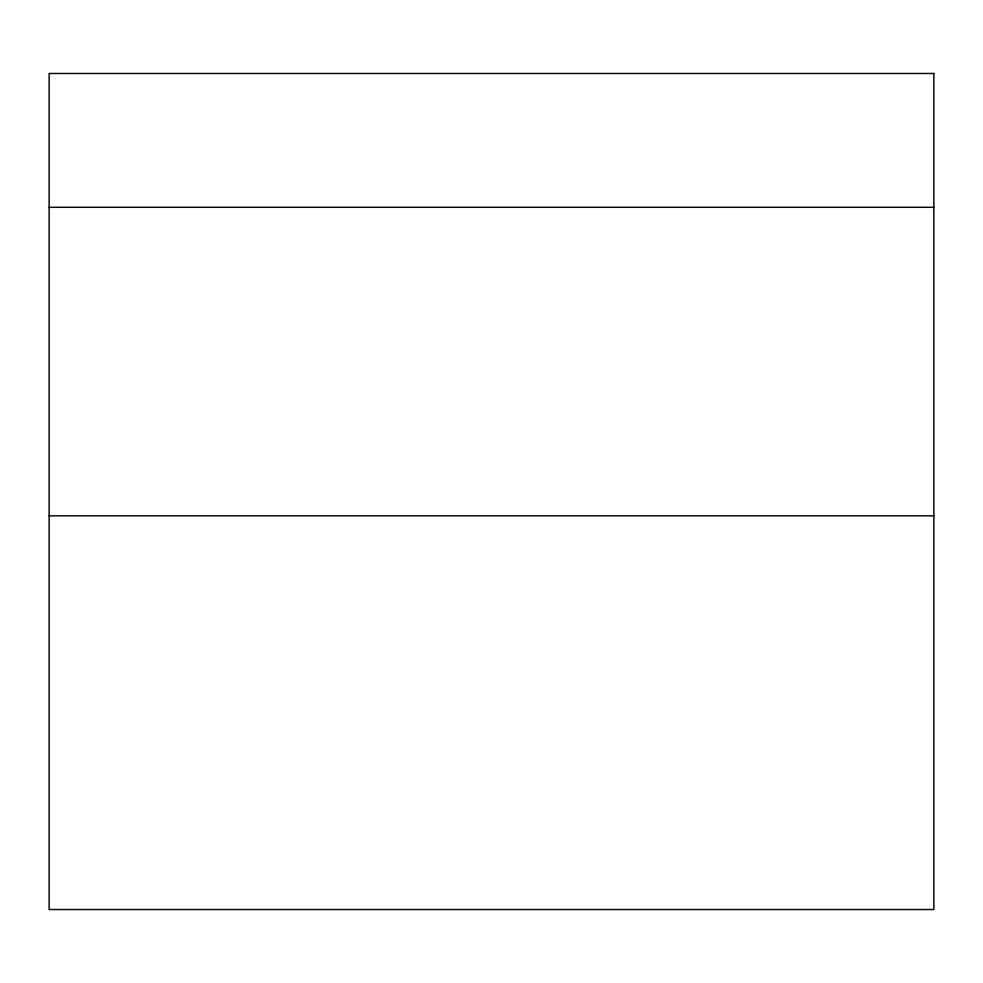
<?xml version="1.0" encoding="UTF-8"?>
<svg xmlns="http://www.w3.org/2000/svg" width="983" height="983" viewBox="0 0 983 983"><rect width="100%" height="100%" fill="white"/><g stroke="black" fill="none" stroke-linecap="round" stroke-linejoin="round"><path stroke-width="1.47" d="M49.15 207.302L933.85 207.302M49.15 515.829L933.85 515.829M933.85 73.479L49.15 73.479L49.15 909.521L933.85 909.521L933.85 73.479"/></g></svg>
